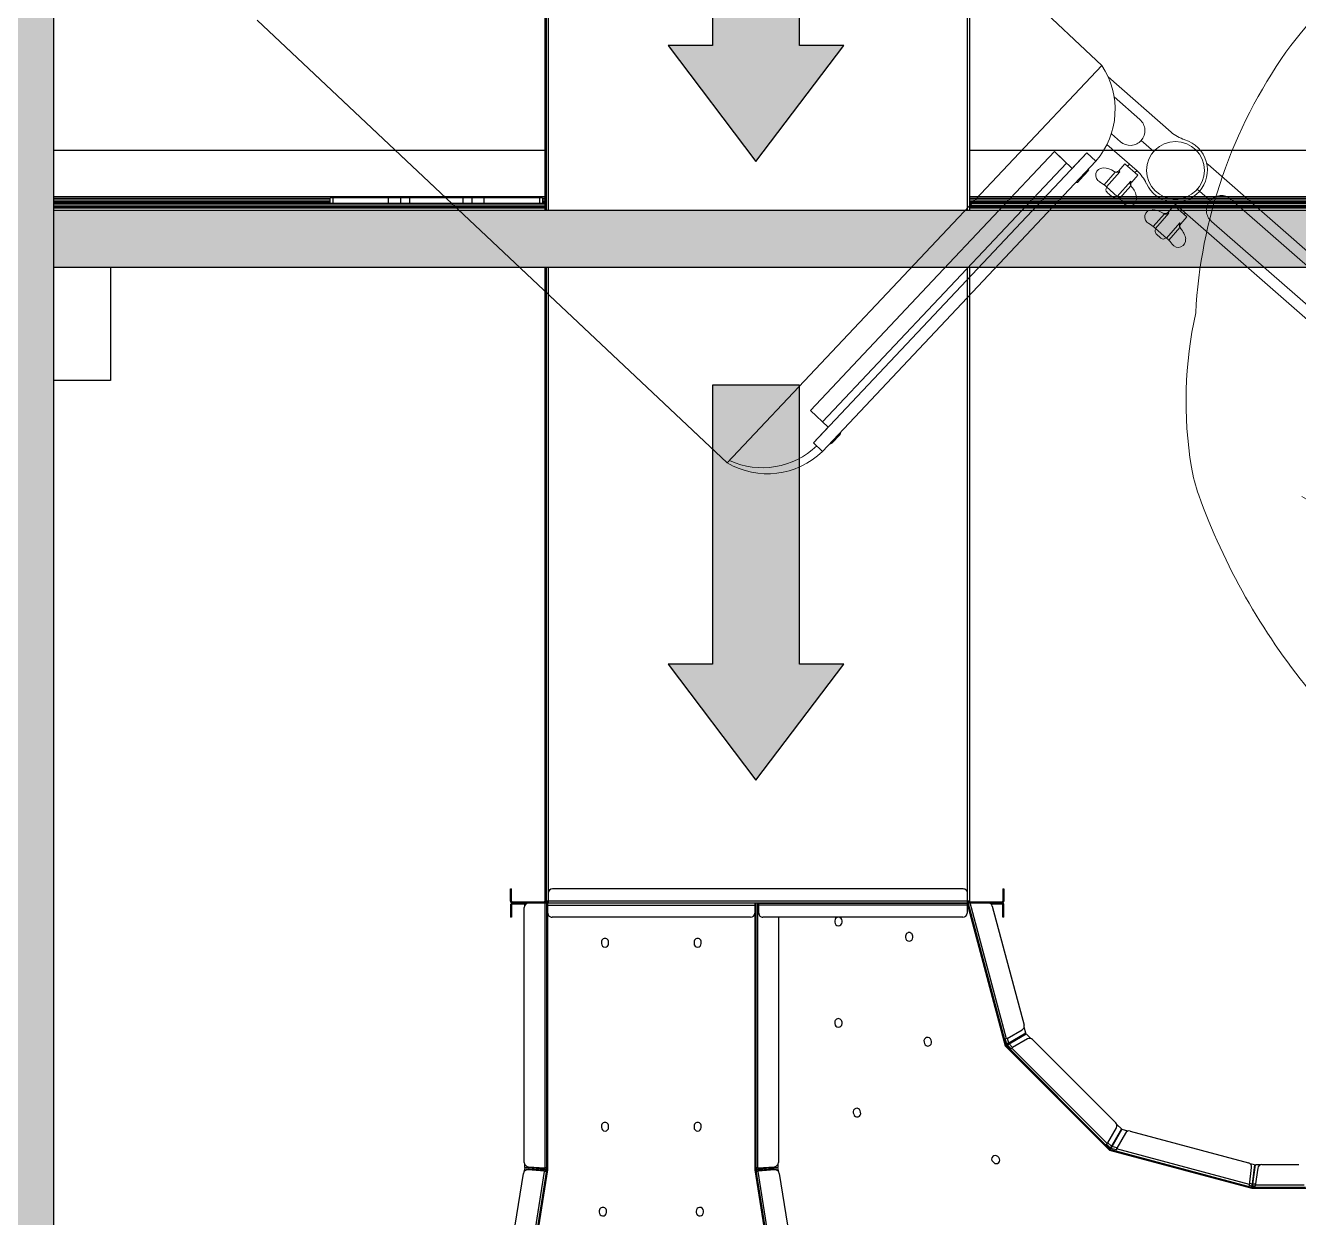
# Model space of a CAD drawing. Header units: millimetres. Extents: x 2822564 to 2991989, y -324396 to -253399.
# Drawn here: x 2831979 to 2832878, y -310368 to -309526 of the extents above; entities that cross this region are included whole.
import ezdxf

# ---------------------------------------------------------------- set-up
doc = ezdxf.new("R2010")
doc.units = ezdxf.units.MM
doc.linetypes.add('12017_XPLAN_GROUND$0$HIDDEN', pattern=[0.375, 0.25, -0.125])
doc.linetypes.add('DASHDOT', pattern=[1, 0.5, -0.25, 0, -0.25])
for name, color, linetype, lineweight in [("'new furniture'", 252, 'Continuous', 9), ('ARCHMED-Fur-S', 8, 'Continuous', 9), ('coton tak bazo', 191, 'Continuous', 5), ('KATCHIN', 253, '12017_XPLAN_GROUND$0$HIDDEN', 5)]:
    doc.layers.add(name, color=color, linetype=linetype, lineweight=lineweight)
doc.layers.add('AX', color=1, linetype='DASHDOT')
doc.layers.add('LAF Detail', color=7, linetype='Continuous')

# ---------------------------------------------------------------- blocks, each defined once
blk = doc.blocks.new('fff')
at = {"layer": 'coton tak bazo', "ltscale": 0.303333}
for p, q in [((-1.6906, 0.2989), (-1.3091, -0.0604)), ((-2.0029, -0.0232), (-1.6213, -0.3826)), ((-1.9982, -0.0276), (-1.6167, -0.387))]:
    blk.add_line(p, q, dxfattribs=at)
at = {"layer": 'coton tak bazo', "ltscale": 0.092167}
blk.add_line((-1.3091, -0.0604), (-1.425, 0.0488), dxfattribs=at)
at = {"layer": 'coton tak bazo', "ltscale": 0.303334}
blk.add_line((-1.6167, -0.387), (-1.9982, -0.0276), dxfattribs=at)
at = {"layer": 'coton tak bazo', "ltscale": 0.259583}
blk.add_line((-1.6167, -0.387), (-1.3091, -0.0604), dxfattribs=at)
blk.add_line((-1.6167, -0.387), (-1.3091, -0.0604), dxfattribs=at)
at = {"layer": 'coton tak bazo', "ltscale": 0.039792}
blk.add_line((-1.2521, -0.1153), (-1.3038, -0.0699), dxfattribs=at)
at = {"layer": 'coton tak bazo', "ltscale": 0.016327}
blk.add_line((-1.2989, -0.0863), (-1.2777, -0.1049), dxfattribs=at)
at = {"layer": 'coton tak bazo', "ltscale": 0.019085}
blk.add_line((-1.28, -0.1471), (-1.3048, -0.1254), dxfattribs=at)
at = {"layer": 'coton tak bazo', "ltscale": 0.00582}
blk.add_line((-1.2937, -0.1231), (-1.3012, -0.1165), dxfattribs=at)
at = {"layer": 'coton tak bazo', "ltscale": 0.007934}
for p, q in [((-1.2663, -0.131), (-1.2766, -0.122)), ((-1.2766, -0.122), (-1.2663, -0.131))]:
    blk.add_line(p, q, dxfattribs=at)
at = {"layer": 'coton tak bazo', "ltscale": 0.189583}
for p, q in [((-1.3212, -0.1321), (-1.5458, -0.3706)), ((-1.3139, -0.139), (-1.5385, -0.3775))]:
    blk.add_line(p, q, dxfattribs=at)
at = {"layer": 'coton tak bazo', "ltscale": 0.084583}
for p in [(-1.348, -0.1311), (-1.5484, -0.3439)]:
    blk.add_line(p, (-1.4482, -0.2375), dxfattribs=at)
at = {"layer": 'coton tak bazo', "ltscale": 0.011667}
for p, q in [((-1.3333, -0.145), (-1.348, -0.1311)), ((-1.3333, -0.145), (-1.348, -0.1311)), ((-1.5337, -0.3577), (-1.5484, -0.3439)), ((-1.5337, -0.3577), (-1.5484, -0.3439))]:
    blk.add_line(p, q, dxfattribs=at)
at = {"layer": 'coton tak bazo', "ltscale": 0.00795}
blk.add_line((-1.338, -0.1406), (-1.348, -0.1312), dxfattribs=at)
at = {"layer": 'coton tak bazo', "ltscale": 0.010208}
blk.add_line((-1.3212, -0.1321), (-1.3333, -0.145), dxfattribs=at)
at = {"layer": 'coton tak bazo', "ltscale": 0.005834}
for p, q in [((-1.3139, -0.139), (-1.3212, -0.1321)), ((-1.3212, -0.1321), (-1.3139, -0.139))]:
    blk.add_line(p, q, dxfattribs=at)
at = {"layer": 'coton tak bazo', "ltscale": 0.169166}
blk.add_line((-1.5384, -0.3533), (-1.338, -0.1406), dxfattribs=at)
at = {"layer": 'coton tak bazo', "ltscale": 4.27404e-05}
blk.add_line((-1.338, -0.1406), (-1.338, -0.1406), dxfattribs=at)
at = {"layer": 'coton tak bazo', "ltscale": 0.004429}
blk.add_line((-1.2901, -0.1412), (-1.2951, -0.147), dxfattribs=at)
at = {"layer": 'coton tak bazo', "ltscale": 0.008167}
for p, q in [((-1.2795, -0.1505), (-1.2901, -0.1412)), ((-1.2497, -0.1755), (-1.2391, -0.1848))]:
    blk.add_line(p, q, dxfattribs=at)
at = {"layer": 'coton tak bazo', "ltscale": 0.001281}
for p, q in [((-1.2864, -0.1415), (-1.2878, -0.1432)), ((-1.2803, -0.1469), (-1.2818, -0.1485))]:
    blk.add_line(p, q, dxfattribs=at)
at = {"layer": 'coton tak bazo', "ltscale": 0.148429}
blk.add_line((-1.2218, -0.1419), (-1.0288, -0.3108), dxfattribs=at)
at = {"layer": 'coton tak bazo', "ltscale": 0.001534}
blk.add_line((-1.327, -0.1544), (-1.3288, -0.1563), dxfattribs=at)
at = {"layer": 'coton tak bazo', "ltscale": 0.005833}
for p, q in [((-1.3201, -0.1471), (-1.327, -0.1544)), ((-1.5239, -0.3635), (-1.5308, -0.3708)), ((-1.5385, -0.3775), (-1.5458, -0.3706)), ((-1.5458, -0.3706), (-1.5385, -0.3775))]:
    blk.add_line(p, q, dxfattribs=at)
at = {"layer": 'coton tak bazo', "ltscale": 0.008026}
for p, q in [((-1.3071, -0.1585), (-1.298, -0.1481)), ((-1.2944, -0.1697), (-1.2853, -0.1592)), ((-1.2668, -0.1928), (-1.2576, -0.1824)), ((-1.254, -0.2039), (-1.2449, -0.1935))]:
    blk.add_line(p, q, dxfattribs=at)
at = {"layer": 'coton tak bazo', "ltscale": 0.009625}
for p, q in [((-1.3052, -0.1602), (-1.2942, -0.1477)), ((-1.2963, -0.168), (-1.2853, -0.1555)), ((-1.2648, -0.1944), (-1.2539, -0.1819)), ((-1.2559, -0.2022), (-1.245, -0.1897))]:
    blk.add_line(p, q, dxfattribs=at)
at = {"layer": 'coton tak bazo'}
for p, q in [((-1.298, -0.1481), (-1.2975, -0.1482)), ((-1.2975, -0.1482), (-1.2971, -0.1482)), ((-1.2971, -0.1482), (-1.2966, -0.1483)), ((-1.2966, -0.1483), (-1.2962, -0.1482)), ((-1.2962, -0.1482), (-1.2957, -0.1481)), ((-1.2957, -0.1481), (-1.2952, -0.148)), ((-1.2952, -0.148), (-1.2942, -0.1477)), ((-1.2856, -0.157), (-1.2855, -0.1564)), ((-1.2855, -0.1564), (-1.2853, -0.1555)), ((-1.2856, -0.1575), (-1.2856, -0.157)), ((-1.2856, -0.1579), (-1.2856, -0.1575)), ((-1.2855, -0.1583), (-1.2856, -0.1579)), ((-1.2854, -0.1588), (-1.2855, -0.1583)), ((-1.2853, -0.1592), (-1.2854, -0.1588)), ((-1.2576, -0.1824), (-1.2572, -0.1825)), ((-1.2572, -0.1825), (-1.2567, -0.1825)), ((-1.2567, -0.1825), (-1.2563, -0.1825)), ((-1.2563, -0.1825), (-1.2559, -0.1825)), ((-1.2559, -0.1825), (-1.2553, -0.1824)), ((-1.2553, -0.1824), (-1.2548, -0.1823)), ((-1.2548, -0.1823), (-1.2539, -0.1819)), ((-1.2453, -0.1918), (-1.2452, -0.1912)), ((-1.2452, -0.1922), (-1.2453, -0.1918)), ((-1.2452, -0.1907), (-1.245, -0.1897)), ((-1.2452, -0.1912), (-1.2452, -0.1907)), ((-1.2452, -0.1926), (-1.2452, -0.1922)), ((-1.2451, -0.193), (-1.2452, -0.1926)), ((-1.2449, -0.1935), (-1.2451, -0.193))]:
    blk.add_line(p, q, dxfattribs=at)
at = {"layer": 'coton tak bazo', "ltscale": 0.004428}
for p, q in [((-1.2795, -0.1505), (-1.2845, -0.1563)), ((-1.2497, -0.1755), (-1.2548, -0.1812)), ((-1.2391, -0.1848), (-1.2442, -0.1905))]:
    blk.add_line(p, q, dxfattribs=at)
at = {"layer": 'coton tak bazo', "ltscale": 0.000657837}
blk.add_line((-1.3052, -0.1602), (-1.306, -0.1594), dxfattribs=at)
at = {"layer": 'coton tak bazo', "ltscale": 0.00685}
for p, q in [((-1.2963, -0.168), (-1.3052, -0.1602)), ((-1.2648, -0.1944), (-1.2559, -0.2022))]:
    blk.add_line(p, q, dxfattribs=at)
at = {"layer": 'coton tak bazo', "ltscale": 0.002917}
blk.add_line((-1.3046, -0.1647), (-1.3008, -0.168), dxfattribs=at)
at = {"layer": 'coton tak bazo', "ltscale": 0.0014}
blk.add_line((-1.2306, -0.1622), (-1.2288, -0.1638), dxfattribs=at)
blk.add_line((-1.2306, -0.1622), (-1.2288, -0.1638), dxfattribs=at)
at = {"layer": 'coton tak bazo', "ltscale": 0.006708}
for p, q in [((-1.2288, -0.1638), (-1.2201, -0.1715)), ((-1.2201, -0.1715), (-1.2288, -0.1638))]:
    blk.add_line(p, q, dxfattribs=at)
at = {"layer": 'coton tak bazo', "ltscale": 0.000658593}
blk.add_line((-1.2954, -0.1687), (-1.2963, -0.168), dxfattribs=at)
at = {"layer": 'coton tak bazo', "ltscale": 0.14843}
blk.add_line((-1.0567, -0.3427), (-1.2496, -0.1737), dxfattribs=at)
at = {"layer": 'coton tak bazo', "ltscale": 0.00079851}
for p, q in [((-1.2466, -0.1764), (-1.2475, -0.1775)), ((-1.2405, -0.1817), (-1.2414, -0.1828))]:
    blk.add_line(p, q, dxfattribs=at)
at = {"layer": 'coton tak bazo', "ltscale": 0.114333}
for p, q in [((-1.0544, -0.3005), (-1.203, -0.1703)), ((-1.219, -0.1885), (-1.0703, -0.3187))]:
    blk.add_line(p, q, dxfattribs=at)
at = {"layer": 'coton tak bazo', "ltscale": 0.000658289}
blk.add_line((-1.2657, -0.1937), (-1.2648, -0.1944), dxfattribs=at)
at = {"layer": 'coton tak bazo', "ltscale": 0.002916}
blk.add_line((-1.2605, -0.2023), (-1.2643, -0.1989), dxfattribs=at)
at = {"layer": 'coton tak bazo', "ltscale": 0.000658264}
blk.add_line((-1.2559, -0.2022), (-1.2551, -0.203), dxfattribs=at)
at = {"layer": 'coton tak bazo', "ltscale": 0.010209}
blk.add_line((-1.5458, -0.3706), (-1.5337, -0.3577), dxfattribs=at)
at = {"layer": 'coton tak bazo', "ltscale": 4.17548e-05}
blk.add_line((-1.6214, -0.3826), (-1.6213, -0.3826), dxfattribs=at)
at = {"layer": 'coton tak bazo', "ltscale": 7.25796e-06}
blk.add_line((-1.6213, -0.3826), (-1.6213, -0.3826), dxfattribs=at)
at = {"layer": 'coton tak bazo'}
blk.add_circle((-1.2485, -0.1466), 0.0237, dxfattribs=at)
for centre, radius, start, end in [((-1.363, -0.0966), 0.0649, 319.2033, 33.8346), ((-1.2857, -0.114), 0.0121, 318.7602, 48.7613), ((-1.2857, -0.114), 0.0121, 228.7608, 318.7608), ((-1.2322, -0.0925), 0.0302, 228.7608, 253.1565), ((-1.2485, -0.1466), 0.0262, 318.7621, 73.1551), ((-1.3208, -0.1464), 0.00101, 316.7134, 46.7134), ((-1.308, -0.1507), 0.00607, 89.9692, 242.9927), ((-1.308, -0.1599), 0.0153, 53.6153, 89.9692), ((-1.1984, -0.1152), 0.0354, 226.0764, 228.7564), ((-1.3295, -0.1556), 0.00101, 226.7134, 316.7134), ((-1.3277, -0.1537), 0.00101, 226.7134, 316.7134), ((-1.3236, -0.1794), 0.0266, 48.7608, 61.2494), ((-1.2974, -0.145), 0.00302, 234.577, 318.7608), ((-1.297, -0.145), 0.00325, 233.6427, 253.1356), ((-1.3, -0.1545), 0.00902, 49.795, 57.0537), ((-1.2914, -0.1621), 0.00902, 40.4698, 47.7236), ((-1.2823, -0.1583), 0.00302, 138.7606, 222.9447), ((-1.3, -0.1698), 0.0302, 24.365, 48.7608), ((-1.3026, -0.1624), 0.00302, 138.7608, 228.7608), ((-1.2823, -0.1579), 0.00325, 204.3846, 223.8803), ((-1.2957, -0.1707), 0.0153, 7.5523, 43.9062), ((-1.2485, -0.1466), 0.0262, 204.365, 318.7608), ((-1.2988, -0.1657), 0.00302, 228.7608, 318.7608), ((-1.3129, -0.1887), 0.0266, 36.2721, 48.7608), ((-1.2865, -0.1695), 0.00607, 214.5289, 7.5523), ((-1.2729, -0.2004), 0.0354, 48.8206, 51.5034), ((-1.211, -0.1794), 0.0121, 138.7938, 228.7959), ((-1.211, -0.1794), 0.0121, 48.7933, 138.7964), ((-1.2677, -0.185), 0.00607, 90.0033, 243.0268), ((-1.2677, -0.1942), 0.0153, 53.6495, 90.0033), ((-1.2571, -0.1792), 0.00302, 234.611, 318.795), ((-1.2567, -0.1792), 0.00325, 233.6753, 253.1711), ((-1.2597, -0.1888), 0.00902, 49.8321, 57.0858), ((-1.2832, -0.2137), 0.0266, 48.7949, 61.2835), ((-1.2623, -0.1967), 0.00302, 138.7949, 228.7949), ((-1.251, -0.1964), 0.00902, 40.5019, 47.7607), ((-1.2419, -0.1925), 0.00302, 138.7949, 222.9787), ((-1.2419, -0.1921), 0.00325, 204.4201, 223.9129), ((-1.2553, -0.205), 0.0153, 7.5864, 43.9404), ((-1.2585, -0.2), 0.00302, 228.7949, 318.7949), ((-1.2726, -0.223), 0.0266, 36.3062, 48.7949), ((-1.2462, -0.2038), 0.00607, 214.563, 7.5864), ((-1.5247, -0.3628), 0.00101, 316.7134, 46.7134), ((-1.5247, -0.3628), 0.00101, 322.8151, 46.7134), ((-1.5879, -0.326), 0.0649, 245.4489, 313.5455), ((-1.5316, -0.3702), 0.00101, 226.7134, 316.7134), ((-1.5885, -0.3266), 0.0649, 239.5917, 239.8789), ((-1.5838, -0.331), 0.0649, 239.592, 314.2233)]:
    blk.add_arc(centre, radius, start, end, dxfattribs=at)
blk = doc.blocks.new('N_1210DE-00037-200612191001')
at = {"layer": 'ARCHMED-Fur-S'}
blk.add_line((0.56, 10.848), (0.121, 10.86), dxfattribs=at)
for centre, radius, start, end in [((-9.855, 59.081), 7.789, 101.90429, 136.25202), ((-10.669, 64.953), 1.92, 66.21196, 114.37964), ((-10.298, 65.795), 1, 319.5394, 66.21196), ((-9.819, 60.246), 4.461, 100.02537, 130.95898), ((-10.638, 66.085), 1.446, 271.68318, 319.5394), ((10.289, 41.226), 34.702, 137.95474, 153.73238), ((-9.892, 59.315), 5.159, 123.54411, 158.49239), ((20.991, 61.191), 1, 88.76492, 172.90642), ((20.931, 58.367), 3.825, 48.85039, 88.76492), ((-13.761, 60.84), 1, 158.49239, 300.23354), ((-11.162, 56.379), 4.163, 81.46629, 120.23354), ((22.444, 61.01), 2.464, 172.90642, 179.78852), ((20.98, 61.016), 1, 179.78852, 240.11793), ((15.565, 51.387), 12.623, 31.54073, 51.35875), ((-12.607, 61.358), 2.961, 294.23222, 327.44071), ((-10.601, 59.969), 0.53, 337.33038, 83.8286), ((15.898, 52.17), 9.202, 5.68717, 60.11793), ((63.826, -126.759), 200.093, 112.08086, 113.32409), ((2.291, 47.61), 26.178, 12.39385, 23.36147), ((552.983, -349.481), 702.958, 144.71444, 145.421556), ((-13.628, 53.713), 3.717, 118.42029, 169.8089), ((20.801, 55.338), 0.5, 77.62015, 181.33563), ((20.586, 54.358), 1.503, 23.73983, 77.62015), ((22.107, 55.369), 1.806, 181.33563, 206.5549), ((28.566, 58.724), 7.599, 209.65602, 231.78507), ((-223.277, 135.675), 221.455, 336.55422, 338.46087), ((-14.181, 41.21), 37.154, 16.42338, 21.0597), ((51.061, 56.24), 23.396, 187.39637, 196.34155), ((24.375, 53.224), 0.694, 222.76954, 348.16837), ((25.705, 53.445), 4.586, 202.1614, 230.23054), ((-3.608, 29.733), 33.217, 34.78629, 37.42675), ((10.05, 25.536), 43.103, 146.26804, 165.45579), ((38.206, 52.471), 10, 196.34155, 212.01654), ((15.46, 42.979), 10, 17.01037, 34.78629), ((190.55, -13.648), 219.368, 163.7977, 165.47646), ((67.614, 70.86), 44.684, 212.01654, 218.63952), ((-4.695, 36.813), 31.077, 11.5595, 17.01037), ((63.293, 51.92), 38.577, 193.30853, 204.21752), ((-9.278, 11.977), 52.182, 24.59097, 36.4206), ((-29.752, 44.023), 8.376, 303.88537, 341.49979), ((-39.406, 24.402), 19.945, 352.27503, 41.28894), ((-21.993, 33.849), 10, 165.45579, 176.09594), ((51.584, 42.589), 24.354, 195.46257, 204.47153), ((-5.76, 32.741), 26.271, 176.09594, 197.83908), ((32.683, 31), 6.113, 334.30848, 26.12847), ((-0.659, 27.828), 5, 91.36263, 135.24487), ((0.881, -36.919), 69.765, 89.9546, 91.36263), ((-2.659, -36.827), 69.725, 85.65168, 87.04489), ((2.248, 27.712), 5, 41.60802, 85.65168), ((32.893, 32.817), 3.49, 185.20737, 247.93086), ((3.863, 23.343), 11.369, 135.24487, 152.17878), ((-2.484, 23.51), 11.329, 24.81846, 41.60802), ((37.626, 16.357), 16.588, 117.78306, 167.22669), ((2.337, 22.996), 10.232, 146.4549, 163.79385), ((-0.977, 23.082), 10.192, 13.22508, 30.56404), ((261.405, -48.139), 235.955, 161.08496, 163.30533), ((8.218, 22.557), 16.048, 168.15443, 178.16061), ((-6.873, 22.952), 16.008, 358.84023, 8.84641), ((0.958, 29.385), 32.07, 188.41204, 220.503), ((-11.96, 6.897), 16.696, 75.65071, 117.39157), ((78.576, 19.849), 86.458, 177.86379, 179.42469), ((12.407, 6.7), 16.262, 59.3154, 101.61706), ((-77.316, 23.932), 86.458, 357.57555, 359.13621), ((2.122, 20.617), 10, 179.42469, 215.59489), ((18.42, 17.363), 4.032, 41.32631, 55.48203), ((-0.927, 20.697), 10, 321.40494, 357.57555), ((25.817, 22.517), 10, 332.26814, 343.30533), ((-5.254, 38.852), 45.103, 313.9831, 332.26814), ((-70.28, -31.208), 79.039, 34.12987, 35.59489), ((68.664, -34.846), 79.039, 141.40494, 143.16181), ((-0.716, 15.944), 5, 214.12987, 259.4252), ((2.151, 15.068), 4.121, 284.5708, 322.19382), ((0.196, 20.827), 9.967, 259.4252, 269.56952), ((1.008, 20.805), 9.967, 267.42824, 282.63278), ((-5.987, 23.849), 23.196, 221.2473, 263.4196), ((19.123, 13.593), 10, 296.99133, 313.9831), ((4.906, 41.506), 41.324, 275.22336, 296.99133), ((1.822, 69.725), 69.709, 261.3637, 275.63633)]:
    blk.add_arc(centre, radius, start, end, dxfattribs=at)
blk = doc.blocks.new('Surgery Zone')
at = {"layer": 'KATCHIN', "color": 85, "ltscale": 1.1, "true_color": 0x58ba48}
blk.add_circle((1610637.8, -562746.67, 0), 2200, dxfattribs=at)
at = {"layer": "'new furniture'", "extrusion": (1.57871e-14, -3.63266e-19, -1), "xscale": 10.99999999998999, "yscale": 10.99999999998999, "zscale": -10.99999999984072, "rotation": 354.6292389127441}
blk.add_blockref('N_1210DE-00037-200612191001', (-1610777.09, -564262.15, 0), dxfattribs=at)
at = {"layer": 'coton tak bazo', "xscale": 860.0000000000005, "yscale": 860.0000000000005, "zscale": 860.0000000000005, "rotation": 180}
blk.add_blockref('fff', (1610029.19, -564186.88, 0), dxfattribs=at)
blk = doc.blocks.new('LAF')
at = {"ltscale": 10}
h = blk.add_hatch(color=150, dxfattribs=at)
h.dxf.hatch_style = 1
h.paths.add_polyline_path([(-273.79, 804.93), (-273.79, 866.18), (-470.79, 866.18), (-470.79, 897.68), (-552.75, 835.56), (-470.79, 773.44), (-470.79, 804.93)])
h.paths.add_polyline_path([(76.21, 804.93), (76.21, 866.18), (-120.79, 866.18), (-120.79, 897.68), (-202.75, 835.56), (-120.79, 773.44), (-120.79, 804.93)])
h.paths.add_polyline_path([(563, -606.23), (501.75, -606.23), (501.75, -803.23), (470.25, -803.23), (532.38, -885.19), (594.5, -803.23), (563, -803.23)])
h.paths.add_polyline_path([(563, -256.23), (501.75, -256.23), (501.75, -453.23), (470.25, -453.23), (532.38, -535.19), (594.5, -453.23), (563, -453.23)])
h.paths.add_polyline_path([(1174.11, 730.81), (1174.11, 792.06), (977.11, 792.06), (977.11, 823.56), (895.15, 761.44), (977.11, 699.31), (977.11, 730.81)])
h.paths.add_polyline_path([(1611.22, 730.81), (1611.22, 792.06), (1414.22, 792.06), (1414.22, 823.56), (1332.26, 761.44), (1414.22, 699.31), (1414.22, 730.81)])
at = {"layer": 'LAF Detail'}
h = blk.add_hatch(color=1, dxfattribs=at)
h.dxf.hatch_style = 1
h.paths.add_polyline_path([(1750, 1297.5), (-1750, 1297.5), (-1750, 1257.5), (1750, 1257.5)])
h.paths.add_polyline_path([(-1257.5, 1750), (-1297.5, 1750), (-1297.5, 1297.5), (-1257.5, 1297.5)])
h.paths.add_polyline_path([(1297.5, 1750), (1257.5, 1750), (1257.5, 1297.5), (1297.5, 1297.5)])
h.paths.add_polyline_path([(1297.5, -1297.5), (1257.5, -1297.5), (1257.5, -1750), (1297.5, -1750)])
h.paths.add_polyline_path([(1750, -1257.5), (-1750, -1257.5), (-1750, -1297.5), (1750, -1297.5)])
h.paths.add_polyline_path([(-1257.5, -1297.5), (-1297.5, -1297.5), (-1297.5, -1750), (-1257.5, -1750)])
h.paths.add_polyline_path([(2764.71, 1882.33), (2614.71, 1882.33), (2614.71, 1842.33), (2068.71, 1842.33), (2068.71, 1882.33), (1918.71, 1882.33), (1918.71, 567.33), (2068.71, 567.33), (2068.71, 604.83), (2182.96, 604.83), (2182.96, 609.83), (2062.96, 609.83), (2062.96, 637.33), (2182.96, 637.33), (2182.96, 607.33), (2614.71, 607.33), (2614.71, 567.33), (2764.71, 567.33)])
h.paths.add_polyline_path([(1958.71, 1802.33), (2724.71, 1802.33), (2724.71, 913.33), (2182.96, 913.33), (2182.96, 883.33), (2062.96, 883.33), (2062.96, 913.33), (1958.71, 913.33)], flags=16)
h.paths.add_polyline_path([(1958.91, 1526.82, 1), (1964.01, 1526.82, 1)], flags=0)
h.paths.add_polyline_path([(1958.91, 1314.57, 1), (1964.01, 1314.57, 1)], flags=0)
h.paths.add_polyline_path([(2150.96, 1529.42), (2151.96, 1529.42, -1), (2151.96, 1524.22), (2150.96, 1524.22, -1)], flags=0)
h.paths.add_polyline_path([(2148.91, 1526.82, -1), (2154.01, 1526.82, -1)], flags=0)
h.paths.add_polyline_path([(2150.96, 1317.17), (2151.96, 1317.17, -1), (2151.96, 1311.97), (2150.96, 1311.97, -1)], flags=0)
h.paths.add_polyline_path([(2154.01, 1314.57, -1), (2148.91, 1314.57, -1)], flags=0)
h.paths.add_polyline_path([(1999.98, 1717.61), (2001.48, 1718.93, -1), (2004.92, 1715.03), (2003.42, 1713.71, -1)], flags=0)
h.paths.add_polyline_path([(2257.9, 1477.7), (2257.9, 1478.7, -1), (2263.1, 1478.7), (2263.1, 1477.7, -1)], flags=0)
h.paths.add_polyline_path([(2257.9, 1363.7, -1), (2263.1, 1363.7), (2263.1, 1362.7, -1), (2257.9, 1362.7)], flags=0)
h.paths.add_polyline_path([(2562.37, 1106.33), (2724.71, 1249.45), (2724.71, 1249.67), (2562.11, 1106.33)], flags=0)
h.paths.add_polyline_path([(2556.83, 1105.18), (2557.03, 1105.18), (2557.18, 1105.31, 0.093249)], flags=0)
h.paths.add_polyline_path([(2308.71, 1100.33), (2551.52, 1100.33), (2555.34, 1103.7), (2555.34, 1104.33, -0.414214), (2557.34, 1106.33), (2557.34, 1105.18, 0.12943), (2555.34, 1104.33), (2555.34, 1100.36), (2552.46, 1097.83), (2544.7, 1097.83), (2544.7, 1096.58), (2326.67, 1096.58), (2307.71, 1096.58, 0.414214), (2306.46, 1095.33), (2306.46, 1036.7, 0.080761), (2306.53, 1036.3), (2306.52, 1036.3), (2330.51, 914.08), (2357.47, 914.08), (2544.09, 914.08), (2544.09, 913.83), (2544.09, 913.33), (2543.74, 913.33), (2419.62, 913.83), (2365.97, 913.83), (2357.56, 914.08), (2357.56, 913.33), (2357.47, 913.33), (2357.47, 914.08), (2327.52, 914.08), (2303.53, 1036.3), (1958.71, 1036.3), (1958.71, 1036.89), (2302.96, 1036.89), (2302.96, 1096.58), (2326.46, 1096.58), (2326.46, 1097.83), (2308.71, 1097.83)], flags=0)
h.paths.add_polyline_path([(2305.21, 1036.7, 0.09518), (2305.39, 1035.77, 0.113938), (2303.61, 1035.86), (2305.21, 1036.1)], flags=0)
h.paths.add_polyline_path([(2257.9, 1592.7), (2257.9, 1593.7, -1), (2263.1, 1593.7), (2263.1, 1592.7, -1)], flags=0)
h.paths.add_polyline_path([(2058.09, 1768.83), (2059.59, 1770.16, -1), (2063.03, 1766.26), (2061.53, 1764.93, -1)], flags=0)
h.paths.add_polyline_path([(2263.1, 1248.7), (2263.1, 1247.7, -1), (2257.9, 1247.7), (2257.9, 1248.7, -1)], flags=0)
h.paths.add_polyline_path([(2444.03, 1411.71, 0.956183), (2444.03, 1429.69, -0.066402)], flags=0)
h.paths.add_polyline_path([(2426.83, 1429.7), (2427.63, 1429.7, 0.022091), (2426.83, 1429.66, 11.266721), (2426.83, 1411.7), (2427.63, 1411.7, -0.022091), (2426.83, 1411.73, -11.266721)], flags=0)
h.paths.add_polyline_path([(2426.63, 1420.7, -1), (2326.63, 1420.7, -1)], flags=0)
h.paths.add_polyline_path([(2339.47, 1461.36, -1), (2332.47, 1461.36, -1)], flags=0)
h.paths.add_polyline_path([(2338.47, 1461.36, -1), (2333.47, 1461.36, -1)], flags=0)
h.paths.add_polyline_path([(2339.47, 1380.04, -1), (2332.47, 1380.04, -1)], flags=0)
h.paths.add_polyline_path([(2338.47, 1380.04, -1), (2333.47, 1380.04, -1)], flags=0)
h.paths.add_polyline_path([(2340.96, 1529.42), (2341.96, 1529.42, -1), (2341.96, 1524.22), (2340.96, 1524.22, -1)], flags=0)
h.paths.add_polyline_path([(2344.01, 1526.82, -1), (2338.91, 1526.82, -1)], flags=0)
h.paths.add_polyline_path([(2257.9, 1692.7), (2257.9, 1693.7, -1), (2263.1, 1693.7), (2263.1, 1692.7, -1)], flags=0)
h.paths.add_polyline_path([(2340.96, 1317.17), (2341.96, 1317.17, -1), (2341.96, 1311.97), (2340.96, 1311.97, -1)], flags=0)
h.paths.add_polyline_path([(2344.01, 1314.57, -1), (2338.91, 1314.57, -1)], flags=0)
h.paths.add_polyline_path([(1948.71, 1862.33, -1), (1962.71, 1862.33, -1)], flags=16)
h.paths.add_polyline_path([(2263.1, 1133.7), (2263.1, 1132.7, -1), (2257.9, 1132.7), (2257.9, 1133.7, -1)], flags=0)
h.paths.add_polyline_path([(2420.79, 1461.36, -1), (2413.79, 1461.36, -1)], flags=0)
h.paths.add_polyline_path([(2419.79, 1461.36, -1), (2414.79, 1461.36, -1)], flags=0)
h.paths.add_polyline_path([(2420.79, 1380.04, -1), (2413.79, 1380.04, -1)], flags=0)
h.paths.add_polyline_path([(2419.79, 1380.04, -1), (2414.79, 1380.04, -1)], flags=0)
h.paths.add_polyline_path([(2257.9, 1792.7), (2257.9, 1793.7, -1), (2263.1, 1793.7), (2263.1, 1792.7, -1)], flags=0)
h.paths.add_polyline_path([(2551.52, 1100.33, 0.016832), (2552.03, 1099.11), (2552.06, 1099.08), (2551.94, 1099.08), (2551.94, 1099.03), (2551.95, 1099.04, -0.00829)], flags=0)
h.paths.add_polyline_path([(2327.37, 1109.93), (2329.37, 1109.93, -1), (2329.37, 1104.73), (2327.37, 1104.73, -1)], flags=0)
h.paths.add_polyline_path([(2490.15, 1477.7), (2490.15, 1478.7, -1), (2495.35, 1478.7), (2495.35, 1477.7, -1)], flags=0)
h.paths.add_polyline_path([(2490.15, 1363.7, -1), (2495.35, 1363.7), (2495.35, 1362.7, -1), (2490.15, 1362.7)], flags=0)
h.paths.add_polyline_path([(2394.04, 1109.93), (2396.04, 1109.93, -1), (2396.04, 1104.73), (2394.04, 1104.73, -1)], flags=0)
h.paths.add_polyline_path([(1958.71, 873.33), (2310.71, 873.33), (2310.71, 647.33), (1958.71, 647.33)], flags=16)
h.paths.add_polyline_path([(2490.15, 1592.7), (2490.15, 1593.7, -1), (2495.35, 1593.7), (2495.35, 1592.7, -1)], flags=0)
h.paths.add_polyline_path([(2490.15, 1248.7, -1), (2495.35, 1248.7), (2495.35, 1247.7, -1), (2490.15, 1247.7)], flags=0)
h.paths.add_polyline_path([(2530.96, 1529.42), (2531.96, 1529.42, -1), (2531.96, 1524.22), (2530.96, 1524.22, -1)], flags=0)
h.paths.add_polyline_path([(2534.01, 1526.82, -1), (2528.91, 1526.82, -1)], flags=0)
h.paths.add_polyline_path([(2530.96, 1317.17), (2531.96, 1317.17, -1), (2531.96, 1311.97), (2530.96, 1311.97, -1)], flags=0)
h.paths.add_polyline_path([(2534.01, 1314.57, -1), (2528.91, 1314.57, -1)], flags=0)
h.paths.add_polyline_path([(2490.15, 1692.7), (2490.15, 1693.7, -1), (2495.35, 1693.7), (2495.35, 1692.7, -1)], flags=0)
h.paths.add_polyline_path([(2460.71, 1109.93), (2462.71, 1109.93, -1), (2462.71, 1104.73), (2460.71, 1104.73, -1)], flags=0)
h.paths.add_polyline_path([(2495.35, 1133.7), (2495.35, 1132.7, -1), (2490.15, 1132.7), (2490.15, 1133.7, -1)], flags=0)
h.paths.add_polyline_path([(2490.15, 1792.7), (2490.15, 1793.7, -1), (2495.35, 1793.7), (2495.35, 1792.7, -1)], flags=0)
h.paths.add_polyline_path([(2527.37, 1109.93), (2529.37, 1109.93, -1), (2529.37, 1104.73), (2527.37, 1104.73, -1)], flags=0)
h.paths.add_polyline_path([(2322.71, 860.33), (2350.71, 860.33), (2350.71, 873.33), (2724.71, 873.33), (2724.71, 647.33), (2350.71, 647.33), (2350.71, 660.33), (2322.71, 660.33, -0.414214), (2320.71, 662.33), (2320.71, 858.33, -0.414214)], flags=16)
h.paths.add_polyline_path([(2561.78, 1122.17), (2563.28, 1123.49, -1), (2566.72, 1119.59), (2565.22, 1118.27, -1)], flags=0)
h.paths.add_polyline_path([(2353.84, 820.33), (2353.84, 860.33), (2353.71, 820.33)], flags=0)
h.paths.add_polyline_path([(2578.89, 1095.33, -1), (2573.79, 1095.33, -1)], flags=0)
h.paths.add_polyline_path([(2619.89, 1173.4), (2621.39, 1174.72, -1), (2624.83, 1170.82), (2623.33, 1169.5, -1)], flags=0)
h.paths.add_polyline_path([(2392.27, 858.81), (2392.27, 662.33), (2392.24, 661.94), (2392, 660.73), (2391.45, 660.48), (2391.68, 660.66), (2391.88, 660.91), (2392.04, 661.21), (2392.17, 661.56), (2392.24, 661.94), (2392.27, 662.33), (2392.27, 858.33), (2392.24, 858.72), (2392, 859.92), (2391.85, 859.99)], flags=0)
h.paths.add_polyline_path([(2383.41, 818.33), (2383.24, 818.33), (2383.24, 702.33), (2383.21, 701.94), (2382.97, 700.73), (2382.09, 700.33), (2381.91, 700.33), (2382.17, 700.36), (2382.42, 700.48), (2382.65, 700.66), (2382.85, 700.91), (2383.01, 701.21), (2383.14, 701.56), (2383.21, 701.94), (2383.24, 702.33), (2383.24, 818.33), (2383.21, 818.72), (2382.97, 819.92), (2382.82, 819.99)], flags=0)
h.paths.add_polyline_path([(2623.33, 1770.16), (2624.83, 1768.83, -1), (2621.39, 1764.93), (2619.89, 1766.26, -1)], flags=0)
h.paths.add_polyline_path([(2678, 1224.62), (2679.51, 1225.95, -1), (2682.94, 1222.04), (2681.44, 1220.72, -1)], flags=0)
h.paths.add_polyline_path([(2720.96, 1529.42), (2721.96, 1529.42, -1), (2721.96, 1524.22), (2720.96, 1524.22, -1)], flags=0)
h.paths.add_polyline_path([(2724.01, 1526.82, -1), (2718.91, 1526.82, -1)], flags=0)
h.paths.add_polyline_path([(2720.96, 1317.17), (2721.96, 1317.17, -1), (2721.96, 1311.97), (2720.96, 1311.97, -1)], flags=0)
h.paths.add_polyline_path([(2724.01, 1314.57, -1), (2718.91, 1314.57, -1)], flags=0)
h.paths.add_polyline_path([(2681.44, 1718.93), (2682.94, 1717.61, -1), (2679.51, 1713.71), (2678, 1715.03, -1)], flags=0)
h.paths.add_polyline_path([(2665.39, 1096.04), (2667.26, 1092.84, 0.483498), (2670.39, 1095.33, 0.867202)], flags=0)
h.paths.add_polyline_path([(1962.71, 587.33, -1), (1948.71, 587.33, -1)], flags=16)
h.paths.add_polyline_path([(2537.32, 819.35), (2537.32, 818.35, -1), (2532.12, 818.35), (2532.12, 819.35, -1)], flags=0)
h.paths.add_polyline_path([(2537.27, 818.85, -1), (2532.17, 818.85, -1)], flags=0)
h.paths.add_polyline_path([(2720.71, 1862.33, -1), (2734.71, 1862.33, -1)], flags=16)
h.paths.add_polyline_path([(2537.32, 761.08), (2537.32, 760.08, -1), (2532.12, 760.08), (2532.12, 761.08, -1)], flags=0)
h.paths.add_polyline_path([(2537.27, 760.58, -1), (2532.17, 760.58, -1)], flags=0)
h.paths.add_polyline_path([(2537.32, 702.8), (2537.32, 701.8, -1), (2532.12, 701.8), (2532.12, 702.8, -1)], flags=0)
h.paths.add_polyline_path([(2537.27, 702.3, -1), (2532.17, 702.3, -1)], flags=0)
h.paths.add_polyline_path([(2734.71, 587.33, -1), (2720.71, 587.33, -1)], flags=16)
h.paths.add_polyline_path([(1297.5, 1257.5), (1257.5, 1257.5), (1257.5, -1257.5), (1297.5, -1257.5)])
h.paths.add_polyline_path([(-1257.5, 1257.5), (-1297.5, 1257.5), (-1297.5, -1257.5), (-1257.5, -1257.5)])
at = {"ltscale": 10}
for points in [[(1174.11, 730.81), (1174.11, 792.06), (977.11, 792.06), (977.11, 823.56), (895.15, 761.44), (977.11, 699.31), (977.11, 730.81)], [(1611.22, 730.81), (1611.22, 792.06), (1414.22, 792.06), (1414.22, 823.56), (1332.26, 761.44), (1414.22, 699.31), (1414.22, 730.81)]]:
    blk.add_lwpolyline(points, close=True, dxfattribs=at)
at = {"layer": 'LAF Detail', "color": 7, "linetype": 'Continuous', "lineweight": 25}
blk.add_line((-1750, 1257.5), (1750, 1257.5), dxfattribs=at)
at = {"layer": 'LAF Detail', "color": 3, "linetype": 'Continuous', "lineweight": 25}
for p, q in [((1177.5, 1217.5), (1177.5, 1257.5)), ((1257.5, 1257.5), (1257.5, -1257.5)), ((1297.5, -1257.5), (1297.5, 1257.5)), ((1299.38, 1257.5), (1299.38, 910.58)), ((1300.38, 1257.5), (1300.38, 910.58)), ((1301.38, 910.58), (1301.38, 1257.5)), ((1302.38, 910.58), (1302.38, 1257.5)), ((1303.38, 1062.25), (1303.38, 1257.5)), ((1303.95, 1257.5), (1303.95, 1062.25)), ((1305.15, 1257.5), (1305.15, 1062.25)), ((1306.35, 1257.5), (1306.35, 1062.25)), ((1307.55, 1257.5), (1307.55, 910.58)), ((1340.15, 1257.5), (1340.15, 910.58)), ((1257.5, 1217.5), (1177.5, 1217.5)), ((1302.38, 1062.25), (1306.38, 1062.25)), ((1306.38, 912.25), (1306.38, 1062.25)), ((1306.38, 1060.44), (1302.38, 1060.44)), ((1302.38, 1021.13), (1306.38, 1021.13)), ((1302.38, 1012.22), (1306.38, 1012.22)), ((148.53, 1000.02), (617.2, 925.79)), ((1306.38, 1006.18), (1302.38, 1006.18)), ((143.28, 986.07), (618.68, 910.77)), ((152.11, 983.25), (619.5, 909.22)), ((152.78, 982.44), (619.75, 908.48)), ((1302.38, 968.32), (1306.38, 968.32)), ((1306.38, 962.28), (1302.38, 962.28)), ((1302.38, 953.37), (1306.38, 953.37)), ((806.77, 934.88), (798.17, 934.88)), ((798.17, 934.18), (798.17, 934.88)), ((806.77, 934.18), (798.17, 934.18)), ((801.17, 934.88), (801.17, 934.18)), ((806.77, 934.18), (806.77, 934.88)), ((808.87, 933.48), (807.47, 933.48)), ((807.47, 924.88), (807.47, 933.48)), ((808.17, 610.93), (808.17, 933.48)), ((808.87, 908.28), (808.87, 933.48)), ((809.57, 934.18), (809.57, 934.88)), ((809.57, 934.88), (818.17, 934.88)), ((809.57, 934.18), (818.17, 934.18)), ((815.17, 934.18), (815.17, 934.88)), ((818.17, 934.88), (818.17, 934.18)), ((620.79, 924.92), (618.45, 925.29)), ((618.7, 910.87), (619.72, 922.56)), ((620.79, 924.92), (619.72, 911.32)), ((620.22, 911.28), (621.29, 924.88)), ((621.98, 922.39), (621.16, 910.68)), ((623.66, 924.88), (621.29, 924.88)), ((624.97, 925.18), (805.17, 925.18)), ((808.17, 924.88), (806.48, 924.88)), ((618.7, 910.87), (618.47, 909.39)), ((619.75, 909.89), (618.58, 910.08)), ((619.72, 911.32), (618.75, 911.47)), ((619.61, 909.92), (619.5, 909.22)), ((619.86, 910.58), (619.75, 909.89)), ((619.75, 908.48), (808.17, 908.48)), ((619.86, 910.58), (619.85, 910.6)), ((619.97, 910.58), (619.97, 909.88)), ((621.16, 909.88), (619.97, 909.88)), ((620.11, 909.18), (620.11, 909.88)), ((620.11, 909.18), (808.17, 909.18)), ((621.2, 911.28), (620.22, 911.28)), ((621.16, 909.18), (621.16, 910.68)), ((808.17, 910.58), (621.16, 910.58)), ((806.77, 909.18), (806.77, 761.63)), ((1257.5, 909.58), (808.87, 909.58)), ((808.87, 908.88), (809.57, 908.88)), ((809.57, 610.58), (809.57, 910.58)), ((1257.5, 910.58), (809.57, 910.58)), ((1257.5, 909.88), (809.57, 909.88)), ((1650.56, 910.58), (1297.5, 910.58)), ((1650.56, 909.88), (1297.5, 909.88)), ((1650.54, 909.58), (1297.5, 909.58)), ((1302.38, 914.06), (1306.38, 914.06)), ((1306.38, 912.25), (1302.38, 912.25)), ((1303.38, 910.58), (1303.38, 912.25)), ((1303.95, 912.25), (1303.95, 910.58)), ((1305.15, 912.25), (1305.15, 910.58)), ((1306.35, 912.25), (1306.35, 910.58)), ((798.17, 765.28), (798.17, 905.48)), ((808.87, 908.28), (808.17, 908.28)), ((1257.5, 908.18), (808.17, 908.18)), ((818.17, 614.98), (818.17, 905.18)), ((1650.69, 908.18), (1297.5, 908.18)), ((589.57, 867.14), (590.57, 867.09)), ((590.83, 872.18), (589.83, 872.23)), ((650.71, 870.63), (649.71, 870.63)), ((649.71, 865.53), (650.71, 865.53)), ((780.67, 870.63), (779.67, 870.63)), ((779.67, 865.53), (780.67, 865.53)), ((590.57, 803.67), (589.57, 803.61)), ((650.71, 805.23), (649.71, 805.23)), ((780.67, 805.23), (779.67, 805.23)), ((589.83, 798.52), (590.83, 798.57)), ((649.71, 800.13), (650.71, 800.13)), ((779.67, 800.13), (780.67, 800.13)), ((143.28, 684.68), (618.68, 759.98)), ((619.5, 761.53), (152.11, 687.5)), ((619.75, 762.28), (152.78, 688.32)), ((618.47, 761.36), (618.7, 759.88)), ((618.58, 760.67), (619.75, 760.86)), ((619.72, 748.19), (618.7, 759.88)), ((618.75, 759.28), (619.72, 759.44)), ((619.5, 761.53), (619.61, 760.84)), ((619.63, 760.87), (619.61, 760.84)), ((619.72, 759.44), (620.79, 745.84)), ((808.17, 762.28), (619.75, 762.28)), ((619.86, 760.17), (619.75, 760.86)), ((619.97, 760.88), (621.16, 760.88)), ((619.97, 760.18), (619.97, 760.88)), ((620.11, 760.88), (620.08, 760.91)), ((808.17, 761.58), (620.11, 761.58)), ((620.11, 760.88), (620.11, 761.58)), ((621.29, 745.88), (620.22, 759.48)), ((620.22, 759.48), (621.2, 759.48)), ((621.16, 760.08), (621.16, 761.58)), ((621.16, 760.18), (808.17, 760.18)), ((621.16, 760.08), (621.98, 748.37)), ((657.9, 761.58), (657.89, 761.58)), ((808.17, 761.63), (658.26, 761.63)), ((798.17, 615.28), (798.17, 756.53)), ((801.17, 759.53), (808.17, 759.53)), ((806.77, 612.28), (806.77, 759.53)), ((808.17, 759.53), (808.17, 612.28)), ((620.84, 751.65), (620.35, 751.52)), ((620.4, 750.81), (620.89, 750.94)), ((620.46, 750.1), (620.95, 750.23)), ((620.51, 749.39), (621, 749.52)), ((617.2, 744.96), (148.53, 670.73)), ((618.45, 745.47), (620.79, 745.84)), ((621.29, 745.88), (623.66, 745.88)), ((798.17, 745.58), (624.97, 745.58)), ((724.04, 705.78), (723.04, 705.78)), ((795.67, 705.78), (794.67, 705.78)), ((660.05, 692.7), (659.08, 692.44)), ((723.04, 700.68), (724.04, 700.68)), ((794.67, 700.68), (795.67, 700.68)), ((660.4, 687.52), (661.37, 687.78)), ((784.86, 655.78), (783.86, 655.78)), ((783.86, 650.68), (784.86, 650.68)), ((710.05, 642.7), (709.08, 642.44)), ((710.4, 637.52), (711.37, 637.78)), ((807.81, 612.28), (707.45, 585.39)), ((807.99, 611.6), (708.24, 584.88)), ((808.17, 612.28), (801.17, 612.28)), ((807.81, 612.28), (808.35, 610.25)), ((808.17, 611.98), (1257.5, 611.98)), ((809.57, 611.58), (808.17, 611.58)), ((808.87, 611.09), (808.87, 611.58)), ((1297.5, 611.98), (1650.21, 611.98)), ((712.37, 584.53), (808.35, 610.25)), ((808.35, 610.25), (808.35, 587.68)), ((808.87, 609.88), (808.35, 609.88)), ((808.87, 587.68), (808.87, 609.88)), ((1257.5, 610.58), (809.57, 610.58)), ((1650.56, 610.58), (1297.5, 610.58)), ((1299.38, 610.58), (1299.38, -302.62)), ((1300.38, 610.58), (1300.38, -302.62)), ((1301.38, 610.58), (1301.38, -302.62)), ((1302.38, -303.62), (1302.38, 610.58)), ((1303.38, 62.25), (1303.38, 610.58)), ((1303.95, 610.58), (1303.95, 62.25)), ((1305.15, 610.58), (1305.15, 62.25)), ((1306.35, 610.58), (1306.35, 62.25)), ((1307.55, 610.58), (1307.55, -1257.5)), ((1340.15, 610.58), (1340.15, -1257.5)), ((625.56, 594.24), (624.86, 593.53)), ((806.13, 594.54), (721.99, 572)), ((807.31, 595.17), (808.35, 595.45)), ((807.65, 595.26), (807.65, 587.68)), ((628.46, 589.93), (629.17, 590.64)), ((707.45, 585.39), (633.71, 511.65)), ((708.42, 584.2), (708.24, 584.88)), ((708.53, 584.23), (712.19, 585.21)), ((712.52, 583.95), (712.01, 585.88)), ((798.35, 586.28), (798.35, 586.98)), ((798.35, 586.98), (806.95, 586.98)), ((798.35, 586.28), (806.95, 586.28)), ((801.35, 586.98), (801.35, 586.28)), ((806.95, 586.98), (806.95, 586.28)), ((807.65, 587.68), (808.87, 587.68)), ((809.57, 586.98), (809.57, 586.28)), ((818.17, 586.98), (809.57, 586.98)), ((818.17, 586.28), (809.57, 586.28)), ((815.17, 586.28), (815.17, 586.98)), ((818.17, 586.98), (818.17, 586.28)), ((707.49, 584.44), (634.65, 511.61)), ((638.4, 513.37), (705.73, 580.7)), ((704.74, 581.69), (706.15, 580.27)), ((705.23, 581.19), (707.99, 583.95)), ((712.25, 569.71), (706.15, 580.27)), ((706.2, 580.18), (708.71, 582.69)), ((707.49, 584.44), (707.99, 583.95)), ((708.4, 583.37), (707.91, 583.87)), ((708.53, 584.23), (708.42, 584.2)), ((708.72, 583.55), (708.53, 584.23)), ((708.71, 582.69), (715.75, 570.5)), ((709.15, 582.94), (712.58, 583.86)), ((716.19, 570.75), (709.15, 582.94)), ((712.52, 583.95), (718.62, 573.39)), ((712.48, 567.23), (715.75, 570.5)), ((716.19, 570.75), (720.65, 571.95)), ((711.77, 566.09), (653.01, 507.33)), ((635.15, 511.11), (637.91, 513.87)), ((636.4, 510.39), (638.92, 512.9)), ((638.83, 512.95), (637.41, 514.36)), ((638.83, 512.95), (649.38, 506.85)), ((633.71, 511.65), (606.77, 411.11)), ((634.22, 510.86), (607.56, 411.35)), ((609.42, 412.88), (634.57, 506.73)), ((633.21, 507.09), (635.15, 506.57)), ((633.89, 506.91), (634.9, 510.68)), ((634.22, 510.86), (634.9, 510.68)), ((635.15, 511.11), (634.65, 511.61)), ((635.55, 510.38), (634.87, 510.57)), ((645.7, 500.48), (635.15, 506.57)), ((635.73, 510.7), (635.23, 511.19)), ((635.24, 506.52), (636.15, 509.95)), ((636.15, 509.95), (648.35, 502.91)), ((648.6, 503.35), (636.4, 510.39)), ((648.6, 503.35), (651.87, 506.62)), ((647.1, 497.1), (624.73, 413.6)), ((647.15, 498.45), (648.35, 502.91)), ((606.77, 411.11), (606.77, 372.98)), ((607.47, 410.68), (607.47, 373.33)), ((607.47, 410.68), (608.17, 410.68)), ((607.47, 408.77), (608.47, 408.77)), ((608.24, 411.17), (607.56, 411.35)), ((609.02, 412.93), (608.05, 413.19)), ((608.87, 410.74), (608.17, 410.74)), ((608.17, 408.77), (608.17, 410.74)), ((608.22, 411.11), (608.73, 413.01)), ((608.9, 410.92), (608.22, 411.11)), ((620.89, 407.03), (608.47, 408.77)), ((608.87, 374.17), (608.87, 408.72)), ((609.02, 412.93), (621.46, 411.4)), ((609.57, 410.49), (623.17, 408.7)), ((609.57, 408.62), (609.57, 410.49)), ((609.64, 410.99), (610.12, 412.79)), ((623.24, 409.2), (609.64, 410.99)), ((623.17, 405.37), (623.17, 408.7)), ((623.24, 409.2), (624.1, 412.42)), ((623.47, 404.06), (623.47, 377.95))]:
    blk.add_line(p, q, dxfattribs=at)
for centre, radius, start, end in [((806.77, 933.48), 1.4, 0, 90), ((806.77, 933.48), 0.7, 0, 90), ((809.57, 933.48), 1.4, 90, 180), ((809.57, 933.48), 0.7, 90, 180), ((616.73, 922.82), 3, 355, 81), ((624.97, 922.18), 3, 90, 176), ((805.17, 922.18), 3, 0, 90), ((618.62, 908.52), 1.13, 357.91707, 38.63878), ((616.49, 908.89), 3.29, 352.75237, 18.16252), ((617.06, 909.03), 2.7, 354.01105, 19.16472), ((624.11, 910.69), 4.43, 171.91633, 190.39433), ((621.04, 911.19), 1.32, 174.34355, 207.07629), ((619.97, 911.28), 1.4, 261, 270), ((623.04, 908.38), 3.29, 152.83748, 178.24763), ((620.87, 908.34), 1.13, 132.36122, 173.08293), ((626.19, 907.87), 6.46, 162.93006, 172.25771), ((619.97, 911.28), 0.7, 261, 270), ((615.79, 911.35), 4.43, 340.60567, 359.08367), ((618.9, 911.35), 1.32, 323.92371, 356.65645), ((801.17, 905.48), 3, 90, 180), ((809.57, 911.28), 0.7, 180, 270), ((809.57, 911.28), 1.4, 240, 270), ((815.17, 905.18), 3, 0, 90), ((589.7, 869.68), 2.55, 87, 267), ((590.7, 869.63), 2.55, 267, 87), ((649.71, 868.08), 2.55, 90, 270), ((650.71, 868.08), 2.55, 270, 90), ((779.67, 868.08), 2.55, 90, 270), ((780.67, 868.08), 2.55, 270, 90), ((589.7, 801.07), 2.55, 93, 273), ((590.7, 801.12), 2.55, 273, 93), ((649.71, 802.68), 2.55, 90, 270), ((650.71, 802.68), 2.55, 270, 90), ((779.67, 802.68), 2.55, 90, 270), ((780.67, 802.68), 2.55, 270, 90), ((801.17, 765.28), 3, 180, 270), ((618.62, 762.23), 1.13, 321.36122, 2.08293), ((616.49, 761.86), 3.29, 341.83748, 7.24763), ((611.77, 762.01), 7.98, 352.42926, 1.9279), ((624.11, 760.06), 4.43, 169.60569, 188.08363), ((621.04, 759.57), 1.32, 152.92371, 185.65645), ((620.87, 762.41), 1.13, 186.91707, 227.63878), ((623.04, 762.38), 3.29, 181.75237, 207.16252), ((627.67, 763.26), 7.98, 187.0721, 196.57074), ((619.97, 759.48), 1.4, 90, 99), ((619.97, 759.48), 0.7, 90, 99), ((615.79, 759.41), 4.43, 0.91633, 19.39433), ((618.9, 759.4), 1.32, 3.34355, 36.07629), ((658.26, 760.23), 1.4, 90, 105), ((801.17, 756.53), 3, 90, 180), ((616.73, 747.93), 3, 279, 5), ((624.97, 748.58), 3, 184, 270), ((723.04, 703.23), 2.55, 90, 270), ((724.04, 703.23), 2.55, 270, 90), ((794.67, 703.23), 2.55, 90, 270), ((795.67, 703.23), 2.55, 11.36505, 90), ((795.67, 703.23), 2.55, 270, 348.63495), ((660.71, 690.24), 2.55, 285, 105), ((659.74, 689.98), 2.55, 105, 285), ((783.86, 653.23), 2.55, 90, 270), ((784.86, 653.23), 2.55, 270, 90), ((709.74, 639.98), 2.55, 105, 285), ((710.71, 640.24), 2.55, 285, 105), ((801.17, 615.28), 3, 180, 270), ((815.17, 614.98), 3, 270, 0), ((809.57, 609.88), 1.4, 90, 155.49261), ((809.57, 609.88), 0.7, 90, 180), ((627.37, 592.44), 2.55, 315, 135), ((805.35, 597.44), 3, 285, 0), ((626.66, 591.73), 2.55, 135, 315), ((709.66, 586.21), 2.36, 200.35316, 238.37077), ((708.43, 586.04), 1.18, 213.56402, 260.76647), ((706.39, 584.86), 1.18, 339.23353, 26.43598), ((705.63, 583.88), 2.36, 1.62923, 39.64684), ((806.95, 587.68), 1.4, 270, 0), ((806.95, 587.68), 0.7, 270, 0), ((809.57, 587.68), 1.4, 200.72422, 270), ((809.57, 587.68), 0.7, 180, 270), ((708.9, 582.88), 1.4, 105, 135), ((711.81, 585.69), 4.31, 205.01773, 224.03416), ((708.9, 582.88), 0.7, 105, 135), ((709.69, 583.55), 1.3, 187.97992, 221.43719), ((703.06, 578.47), 7.06, 36.76841, 39.67335), ((705, 581.76), 4.31, 15.96584, 34.98227), ((707.92, 582.53), 1.3, 18.56281, 52.02008), ((709.65, 568.21), 3, 315, 30), ((721.22, 574.89), 3, 210, 285), ((634.24, 512.71), 1.18, 243.56402, 290.76647), ((635.22, 513.47), 2.36, 230.35317, 268.37077), ((633.06, 510.67), 1.18, 9.23353, 56.43598), ((632.89, 509.44), 2.36, 31.62923, 69.64684), ((636.22, 510.2), 1.4, 135, 165), ((637.34, 514.1), 4.31, 235.01773, 254.03416), ((633.41, 507.29), 4.31, 45.96584, 64.98227), ((636.22, 510.2), 0.7, 135, 165), ((636.57, 511.18), 1.3, 217.97992, 251.43719), ((635.55, 509.41), 1.3, 48.56281, 82.02008), ((650.88, 509.45), 3, 240, 315), ((644.2, 497.88), 3, 345, 60), ((606.87, 412.21), 1.1, 264.91466, 308.97487), ((607.39, 413.92), 2.87, 257.53342, 287.09787), ((606.58, 410.03), 1.1, 36.02513, 80.08535), ((606.64, 408.24), 2.87, 57.90214, 87.46658), ((609.57, 410.74), 1.4, 165, 180), ((609.64, 414.9), 4.41, 250.50431, 269.07528), ((608.56, 406.71), 4.41, 75.92472, 94.49569), ((609.57, 410.74), 0.7, 165, 180), ((609.65, 411.8), 1.32, 233.76021, 266.61925), ((609.37, 409.7), 1.32, 78.38075, 111.23979), ((620.47, 404.06), 3, 0, 82), ((621.83, 414.38), 3, 263, 345)]:
    blk.add_arc(centre, radius, start, end, dxfattribs=at)

msp = doc.modelspace()

# ---------------------------------------------------------------- block references
at = {"layer": 'AX', "rotation": 180}
msp.add_blockref('Surgery Zone', (4443894.27, -873688.79, 0), dxfattribs=at)

# ---------------------------------------------------------------- next in the draw order: block references
at = {"color": 1, "rotation": 89.99999999999999}
msp.add_blockref('LAF', (2833256.47, -310953.91), dxfattribs=at)

doc.saveas('drawing.dxf')
